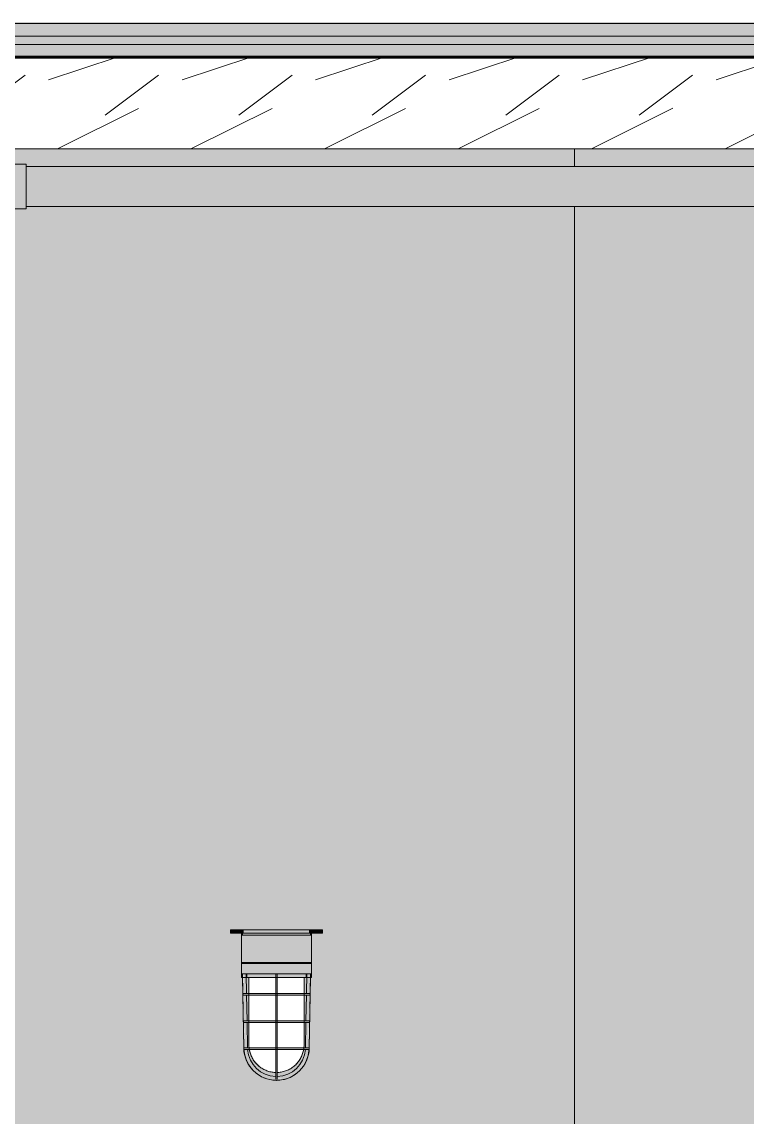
# Model space of a CAD drawing. Header units: inches. Extents: x 2872 to 9394, y -6 to 375.
# Drawn here: x 5246.7 to 5290.2, y 201.6 to 267.1 of the extents above; entities that cross this region are included whole.
import ezdxf

# ---------------------------------------------------------------- set-up
doc = ezdxf.new("R2010")
doc.units = ezdxf.units.IN
doc.header["$MEASUREMENT"] = 0
for name, color, linetype, lineweight in [('0-3', 10, 'Continuous', 9), ('0-4', 90, 'Continuous', 5), ('A-FLOR-1', 8, 'Continuous', 5), ('A-FLOR-2', 7, 'Continuous', 60), ('A-FLOR-MCUT-1', 250, 'Continuous', 18), ('A-FLOR-PATT-2', 253, 'Continuous', 9), ('A-FLOR-PATT-3', 10, 'Continuous', 9), ('E-LITE-EQPM', 33, 'Continuous', 9), ('I-WALL', 2, 'Continuous', 18), ('P-PIPE', 3, 'Continuous', 9), ('P-PIPE-1', 3, 'Continuous', 5), ('S-BEAM-2', 10, 'Continuous', 9)]:
    doc.layers.add(name, color=color, linetype=linetype, lineweight=lineweight)
pattern_1 = [(0, (-2727.378, 0), (0, 2.399), []), (315, (-2727.378, 0), (2.3985062, 0), [3.393, -3.393]), (45, (-2727.378, 0), (2.3985062, 0), [3.393, -3.393])]

# ---------------------------------------------------------------- blocks, each defined once
blk = doc.blocks.new('CTR - 1st Phase - Shell_rvt-5-INTERIOR ELEVATION - CORRIDOR EAST _202_E_ - 2ND FLOOR - EAST WALL')
at = {"layer": 'A-FLOR-1'}
blk.add_hatch(color=256, dxfattribs=at).paths.add_polyline_path([(-2454.539, 265.75), (-2447.196, 265.75), (-2447.196, 266.25), (-3481.174, 266.25), (-3481.174, 266), (-3479.224, 266), (-3479.224, 265.75), (-2462.762, 265.75)], flags=0)
at = {"layer": 'A-FLOR-PATT-2'}
h = blk.add_hatch(dxfattribs=at)
h.set_pattern_fill('FP_30', color=256, style=0, pattern_type=2)
h.set_pattern_definition([(0, (-2727.378, 0), (7.68, 1.92), [0.634, -5.126, 0.634, -5.126, -30.72]), (0, (-2727.378, 0), (7.68, 1.92), [-11.52, 0.634, -10.886, 0.634, -5.126, -13.44]), (0, (-2727.378, 0), (7.68, 1.92), [-28.8, 0.634, -3.206, 0.634, -8.966]), (120, (-2724.498, 0.96), (-5.502769, 5.691075), [0.634, -5.126, 0.634, -5.126, -30.72]), (120, (-2724.498, 0.96), (-5.502769, 5.691075), [-11.52, 0.634, -10.886, 0.634, -5.126, -13.44]), (120, (-2724.498, 0.96), (-5.502769, 5.691075), [-28.8, 0.634, -3.206, 0.634, -8.966]), (240, (-2723.538, 4.8), (-2.177231, -7.611075), [0.634, -5.126, 0.634, -5.126, -30.72]), (240, (-2723.538, 4.8), (-2.177231, -7.611075), [-11.52, 0.634, -10.886, 0.634, -5.126, -13.44]), (240, (-2723.538, 4.8), (-2.177231, -7.611075), [-28.8, 0.634, -3.206, 0.634, -8.966])])
h.paths.add_polyline_path([(-2906.833, 266.25), (-2447.196, 266.25), (-2447.196, 267), (-3481.174, 267), (-3481.174, 266.25), (-2915.057, 266.25)], flags=0)
at = {"layer": 'A-FLOR-PATT-3'}
h = blk.add_hatch(dxfattribs=at)
h.set_pattern_fill('FP_31', color=256, style=0, pattern_type=2)
h.set_pattern_definition(pattern_1)
h.paths.add_polyline_path([(-2454.539, 267), (-2447.196, 267), (-2447.196, 267.102), (-3481.174, 267.102), (-3481.174, 267), (-2462.762, 267)], flags=0)
h = blk.add_hatch(dxfattribs=at)
h.set_pattern_fill('FP_31', color=256, style=0, pattern_type=2)
h.set_pattern_definition(pattern_1)
h.paths.add_polyline_path([(-2906.833, 265), (-2447.196, 265), (-2447.196, 265.75), (-3479.224, 265.75), (-3479.224, 265), (-2915.057, 265)], flags=0)
at = {"layer": 'A-FLOR-2'}
blk.add_line((-3481.174, 265), (-2447.196, 265), dxfattribs=at)
at = {"layer": 'A-FLOR-MCUT-1'}
for p, q in [((-2447.196, 267), (-3481.174, 267)), ((-2447.196, 266.25), (-3481.174, 266.25)), ((-2447.196, 265.75), (-3481.174, 265.75))]:
    blk.add_line(p, q, dxfattribs=at)
blk = doc.blocks.new('LVL-Laminated Veneer Lumber - 4X6 S_ PINE - NO_ 1-2391457-INTERIOR ELEVATION - CORRIDOR EAST _202_E_ - 2ND FLOOR - EAST WALL')
at = {"layer": 'S-BEAM-2'}
h = blk.add_hatch(dxfattribs=at)
h.set_pattern_fill('FP_34', color=256, style=0, pattern_type=2)
h.set_pattern_definition([(216.87, (-2724.18, 7.997), (23.9897714, 15.993643), [3.998, -35.986]), (206.565, (-2719.382, 5.598), (-7.99708, -7.996619), [8.941, -8.941]), (198.435, (-2719.382, 1.599), (-15.9938446, -7.997098), [5.058, -20.23])])
h.paths.add_polyline_path([(-3416.692, 259.5), (-3408.674, 259.5), (-3408.674, 265), (-3479.224, 265), (-3479.224, 259.5), (-3420.407, 259.5)], flags=0)
blk.add_line((-3479.224, 259.5), (-3408.674, 259.5), dxfattribs=at)
blk = doc.blocks.new('CTR - 1st Phase - Structure_rvt-5-INTERIOR ELEVATION - CORRIDOR EAST _202_E_ - 2ND FLOOR - EAST WALL')
at = {"layer": '0-3'}
blk.add_blockref('LVL-Laminated Veneer Lumber - 4X6 S_ PINE - NO_ 1-2391457-INTERIOR ELEVATION - CORRIDOR EAST _202_E_ - 2ND FLOOR - EAST WALL', (0, 0), dxfattribs=at)
blk = doc.blocks.new('Elbow - PVC - Sch 40 - Standard-2079255-INTERIOR ELEVATION - CORRIDOR EAST _202_E_ - 2ND FLOOR - EAST WALL')
at = {"layer": 'P-PIPE'}
h = blk.add_hatch(color=256, dxfattribs=at)
h.paths.add_polyline_path([(-3464, 255.906), (-3463.652, 255.952), (-3463.306, 256.103), (-3463.05, 256.3), (-3462.825, 256.604), (-3462.702, 256.902), (-3462.656, 257.25), (-3462.702, 257.598), (-3462.853, 257.944), (-3463.05, 258.2), (-3463.406, 258.446), (-3463.693, 258.554), (-3464.02, 258.591), (-3464.348, 258.548), (-3464.694, 258.397), (-3464.95, 258.2), (-3465.188, 257.865), (-3465.298, 257.598), (-3465.344, 257.25), (-3465.298, 256.902), (-3465.147, 256.556), (-3464.95, 256.3), (-3464.594, 256.054), (-3464.307, 255.946)], flags=0)
h.paths.add_polyline_path([(-3464, 256.063), (-3464.307, 256.103), (-3464.643, 256.259), (-3464.84, 256.41), (-3465.028, 256.656), (-3465.147, 256.943), (-3465.188, 257.25), (-3465.147, 257.557), (-3465.002, 257.879), (-3464.785, 258.132), (-3464.594, 258.278), (-3464.307, 258.397), (-3463.977, 258.435), (-3463.693, 258.397), (-3463.406, 258.278), (-3463.16, 258.09), (-3462.949, 257.79), (-3462.845, 257.496), (-3462.813, 257.25), (-3462.853, 256.943), (-3462.972, 256.656), (-3463.16, 256.41), (-3463.447, 256.205), (-3463.693, 256.103), (-3463.977, 256.065)], flags=0)
for points in [[(-3462.625, 257.25), (-3462.625, 258.594), (-3463.92, 258.583), (-3463.652, 258.548), (-3463.312, 258.402), (-3463.004, 258.141), (-3462.817, 257.875), (-3462.702, 257.598), (-3462.647, 257.25)], [(-3461.469, 257.25), (-3461.469, 258.594), (-3462.625, 258.594), (-3462.625, 257.25), (-3461.921, 257.25)], [(-3462.625, 255.906), (-3462.625, 257.25), (-3462.656, 257.25), (-3462.72, 256.858), (-3462.853, 256.556), (-3463.05, 256.3), (-3463.328, 256.086), (-3463.693, 255.941), (-3463.92, 255.906), (-3462.836, 255.906), (-3462.702, 255.906)], [(-3461.921, 255.906), (-3461.469, 255.906), (-3461.469, 257.25), (-3462.625, 257.25), (-3462.625, 255.906)]]:
    blk.add_hatch(color=256, dxfattribs=at).paths.add_polyline_path(points, flags=0)
for p, q in [((-3461.469, 258.594), (-3462.625, 258.594)), ((-3461.469, 258.594), (-3461.469, 257.25)), ((-3461.469, 257.25), (-3461.469, 255.906)), ((-3462.625, 255.906), (-3461.469, 255.906))]:
    blk.add_line(p, q, dxfattribs=at)
at = {"layer": 'P-PIPE', "flags": 128}
for points in [[(-3465.344, 257.25), (-3465.343, 257.304), (-3465.34, 257.357), (-3465.334, 257.411), (-3465.327, 257.464), (-3465.317, 257.517), (-3465.305, 257.569), (-3465.292, 257.621), (-3465.276, 257.673), (-3465.258, 257.723), (-3465.238, 257.773), (-3465.216, 257.822), (-3465.192, 257.871), (-3465.166, 257.918), (-3465.139, 257.964), (-3465.109, 258.009), (-3465.078, 258.053), (-3465.045, 258.095), (-3465.01, 258.136), (-3464.974, 258.176), (-3464.936, 258.214), (-3464.897, 258.251), (-3464.856, 258.286), (-3464.814, 258.319), (-3464.771, 258.351), (-3464.726, 258.381), (-3464.68, 258.409), (-3464.633, 258.435), (-3464.586, 258.46), (-3464.537, 258.482), (-3464.487, 258.503), (-3464.437, 258.521), (-3464.385, 258.538), (-3464.334, 258.552), (-3464.281, 258.564), (-3464.228, 258.574), (-3464.175, 258.583), (-3464.122, 258.588), (-3464.068, 258.592), (-3464.015, 258.594), (-3464, 258.594)], [(-3464, 258.594), (-3463.999, 258.594), (-3463.996, 258.594), (-3463.99, 258.594), (-3463.982, 258.594), (-3463.973, 258.594), (-3463.961, 258.594), (-3463.946, 258.594), (-3463.93, 258.594), (-3463.912, 258.594), (-3463.891, 258.594), (-3463.869, 258.594), (-3463.845, 258.594), (-3463.818, 258.594), (-3463.79, 258.594), (-3463.76, 258.594), (-3463.728, 258.594), (-3463.694, 258.594), (-3463.659, 258.594), (-3463.622, 258.594), (-3463.583, 258.594), (-3463.543, 258.594), (-3463.501, 258.594), (-3463.458, 258.594), (-3463.413, 258.594), (-3463.368, 258.594), (-3463.321, 258.594), (-3463.273, 258.594), (-3463.224, 258.594), (-3463.174, 258.594), (-3463.123, 258.594), (-3463.071, 258.594), (-3463.019, 258.594), (-3462.966, 258.594), (-3462.913, 258.594), (-3462.858, 258.594), (-3462.804, 258.594), (-3462.749, 258.594), (-3462.695, 258.594), (-3462.64, 258.594), (-3462.625, 258.594)], [(-3464, 255.906), (-3464.054, 255.907), (-3464.107, 255.91), (-3464.161, 255.916), (-3464.214, 255.923), (-3464.267, 255.933), (-3464.319, 255.945), (-3464.371, 255.958), (-3464.423, 255.974), (-3464.473, 255.992), (-3464.523, 256.012), (-3464.572, 256.034), (-3464.621, 256.058), (-3464.668, 256.084), (-3464.714, 256.111), (-3464.759, 256.141), (-3464.803, 256.172), (-3464.845, 256.205), (-3464.886, 256.24), (-3464.926, 256.276), (-3464.964, 256.314), (-3465.001, 256.353), (-3465.036, 256.394), (-3465.069, 256.436), (-3465.101, 256.479), (-3465.131, 256.524), (-3465.159, 256.57), (-3465.185, 256.617), (-3465.21, 256.664), (-3465.232, 256.713), (-3465.253, 256.763), (-3465.271, 256.813), (-3465.288, 256.865), (-3465.302, 256.916), (-3465.314, 256.969), (-3465.324, 257.022), (-3465.333, 257.075), (-3465.338, 257.128), (-3465.342, 257.182), (-3465.344, 257.235), (-3465.344, 257.25)], [(-3462.625, 255.906), (-3462.68, 255.906), (-3462.735, 255.906), (-3462.789, 255.906), (-3462.844, 255.906), (-3462.898, 255.906), (-3462.952, 255.906), (-3463.005, 255.906), (-3463.057, 255.906), (-3463.109, 255.906), (-3463.16, 255.906), (-3463.211, 255.906), (-3463.26, 255.906), (-3463.308, 255.906), (-3463.355, 255.906), (-3463.401, 255.906), (-3463.446, 255.906), (-3463.489, 255.906), (-3463.532, 255.906), (-3463.572, 255.906), (-3463.611, 255.906), (-3463.649, 255.906), (-3463.685, 255.906), (-3463.719, 255.906), (-3463.751, 255.906), (-3463.782, 255.906), (-3463.811, 255.906), (-3463.838, 255.906), (-3463.863, 255.906), (-3463.886, 255.906), (-3463.907, 255.906), (-3463.925, 255.906), (-3463.942, 255.906), (-3463.957, 255.906), (-3463.97, 255.906), (-3463.98, 255.906), (-3463.988, 255.906), (-3463.994, 255.906), (-3463.998, 255.906), (-3464, 255.906), (-3464, 255.906)]]:
    blk.add_lwpolyline(points, dxfattribs=at)
at = {"layer": 'P-PIPE'}
for start, end in [(0, 180), (180, 0)]:
    blk.add_arc((-3464, 257.25), 1.344, start, end, dxfattribs=at)
blk = doc.blocks.new('Lighting-Flood-Cooper-All-Pro-VT1730-LED - sconce-2283050-INTERIOR ELEVATION - CORRIDOR EAST _202_E_ - 2ND FLOOR - EAST WALL')
at = {"layer": 'E-LITE-EQPM'}
for points in [[(-3440.803, 212.562), (-3440.803, 212.75), (-3440.995, 212.75), (-3440.98, 212.562), (-3440.86, 212.562)], [(-3440.697, 212.562), (-3440.595, 212.562), (-3440.595, 212.75), (-3440.803, 212.75), (-3440.803, 212.562)], [(-3440.232, 212.562), (-3440.246, 212.75), (-3440.595, 212.75), (-3440.595, 212.562), (-3440.242, 212.562)], [(-3437.504, 210.812), (-3436.146, 210.812), (-3436.146, 212.437), (-3440.346, 212.437), (-3440.335, 210.812), (-3437.779, 210.812)], [(-3436.209, 212.437), (-3436.223, 212.562), (-3440.284, 212.562), (-3440.284, 212.437), (-3436.223, 212.437)], [(-3440.221, 212.562), (-3436.261, 212.562), (-3436.271, 212.75), (-3440.232, 212.75), (-3440.232, 212.562)], [(-3436.043, 212.562), (-3435.898, 212.562), (-3435.898, 212.75), (-3436.261, 212.75), (-3436.25, 212.562), (-3436.146, 212.562)], [(-3435.796, 212.562), (-3435.689, 212.562), (-3435.689, 212.75), (-3435.898, 212.75), (-3435.898, 212.562)], [(-3435.498, 212.562), (-3435.513, 212.75), (-3435.689, 212.75), (-3435.689, 212.562), (-3435.513, 212.562)], [(-3436.223, 210.125), (-3436.146, 210.125), (-3436.146, 210.75), (-3440.346, 210.75), (-3440.335, 210.125), (-3436.25, 210.125)], [(-3436.178, 210.75), (-3436.178, 210.812), (-3440.315, 210.812), (-3440.315, 210.75), (-3436.223, 210.75)], [(-3440.205, 205.678), (-3440.162, 205.69), (-3440.261, 210.125), (-3440.283, 210.125), (-3440.217, 206.202), (-3440.205, 205.679)], [(-3436.287, 205.678), (-3436.214, 209.737), (-3436.223, 210.125), (-3436.254, 210.125), (-3436.32, 205.679), (-3436.293, 205.679)], [(-3438.19, 203.752), (-3437.825, 203.805), (-3437.423, 203.932), (-3437.063, 204.158), (-3436.898, 204.289), (-3436.589, 204.662), (-3436.419, 205.011), (-3436.364, 205.157), (-3436.309, 205.449), (-3436.309, 205.679), (-3436.32, 205.664), (-3436.339, 205.611), (-3436.352, 205.596), (-3436.557, 204.828), (-3437.064, 204.206), (-3437.825, 203.844), (-3438.215, 203.834), (-3438.217, 203.797), (-3438.279, 203.779), (-3438.283, 203.779), (-3438.293, 203.844), (-3438.668, 203.844), (-3439.429, 204.206), (-3439.972, 204.903), (-3440.161, 205.614), (-3440.176, 205.615), (-3440.193, 205.679), (-3440.2, 205.678), (-3440.161, 205.314), (-3440.128, 205.157), (-3439.962, 204.77), (-3439.904, 204.662), (-3439.695, 204.4), (-3439.429, 204.157), (-3439.07, 203.932), (-3438.668, 203.805), (-3438.458, 203.762), (-3438.246, 203.754)], [(-3438.786, 205.596), (-3438.289, 205.599), (-3438.27, 205.637), (-3438.214, 205.631), (-3438.2, 205.596), (-3436.317, 205.615), (-3436.344, 205.69), (-3438.212, 205.672), (-3438.23, 205.647), (-3438.273, 205.655), (-3438.282, 205.687), (-3438.293, 205.69), (-3440.17, 205.669), (-3440.174, 205.615), (-3439.705, 205.596), (-3438.79, 205.596)]]:
    blk.add_hatch(color=256, dxfattribs=at).paths.add_polyline_path(points, flags=0)
h = blk.add_hatch(color=256, dxfattribs=at)
h.paths.add_polyline_path([(-3438.668, 203.844), (-3438.293, 203.844), (-3438.306, 203.995), (-3439.116, 204.217), (-3439.749, 204.866), (-3439.978, 205.597), (-3440.144, 205.606), (-3439.962, 204.86), (-3439.429, 204.206), (-3439.105, 204.052)], flags=0)
h.paths.add_polyline_path([(-3438.2, 203.844), (-3437.825, 203.844), (-3437.063, 204.206), (-3436.522, 204.896), (-3436.348, 205.61), (-3436.537, 205.596), (-3436.755, 204.828), (-3437.388, 204.206), (-3438.2, 203.991), (-3438.2, 203.865)], flags=0)
h.paths.add_polyline_path([(-3440.162, 205.686), (-3440.077, 205.69), (-3439.98, 205.69), (-3440.007, 207.23), (-3440.124, 207.226), (-3440.188, 207.221), (-3440.162, 205.69)], flags=0)
h.paths.add_polyline_path([(-3436.331, 205.686), (-3436.304, 207.237), (-3436.486, 207.221), (-3436.513, 205.69), (-3436.331, 205.686)], flags=0)
h.paths.add_polyline_path([(-3440.19, 207.312), (-3440.108, 207.315), (-3440.009, 207.315), (-3440.035, 208.855), (-3440.144, 208.85), (-3440.217, 208.846), (-3440.19, 207.315)], flags=0)
h.paths.add_polyline_path([(-3436.303, 207.312), (-3436.276, 208.861), (-3436.457, 208.846), (-3436.484, 207.315), (-3436.313, 207.315)], flags=0)
h.paths.add_polyline_path([(-3440.218, 208.937), (-3440.136, 208.94), (-3440.037, 208.94), (-3440.058, 210.125), (-3440.239, 210.125), (-3440.218, 208.94)], flags=0)
h.paths.add_polyline_path([(-3436.274, 208.937), (-3436.254, 210.125), (-3436.435, 210.125), (-3436.435, 208.94), (-3436.285, 208.94)], flags=0)
h = blk.add_hatch(color=256, dxfattribs=at)
h.paths.add_polyline_path([(-3438.659, 209.899), (-3438.291, 209.899), (-3438.293, 210.125), (-3440.014, 210.125), (-3440.014, 209.899), (-3438.688, 209.899)], flags=0)
h.paths.add_polyline_path([(-3437.119, 209.899), (-3436.478, 209.899), (-3436.478, 210.125), (-3438.211, 210.125), (-3438.19, 209.899), (-3437.141, 209.899)], flags=0)
h = blk.add_hatch(color=256, dxfattribs=at)
h.paths.add_polyline_path([(-3438.246, 205.678), (-3438.211, 205.69), (-3438.2, 206.446), (-3438.213, 207.262), (-3438.213, 207.276), (-3438.235, 208.89), (-3438.293, 208.871), (-3438.278, 207.28), (-3438.279, 207.257), (-3438.293, 207.225), (-3438.273, 205.679), (-3438.252, 205.678)], flags=0)
h.paths.add_polyline_path([(-3438.262, 208.893), (-3438.211, 208.908), (-3438.2, 208.94), (-3438.22, 210.125), (-3438.282, 210.107), (-3438.293, 209.441), (-3438.279, 208.908), (-3438.262, 208.895)], flags=0)
h = blk.add_hatch(color=256, dxfattribs=at)
h.paths.add_polyline_path([(-3437.251, 208.846), (-3436.258, 208.864), (-3436.285, 208.94), (-3438.2, 208.918), (-3438.246, 208.895), (-3438.21, 208.879), (-3438.183, 208.846), (-3437.389, 208.846)], flags=0)
h.paths.add_polyline_path([(-3438.354, 208.846), (-3438.293, 208.85), (-3438.276, 208.882), (-3438.262, 208.896), (-3438.345, 208.94), (-3440.22, 208.936), (-3440.234, 208.864), (-3440.072, 208.846), (-3439.984, 208.846), (-3438.659, 208.846)], flags=0)
h = blk.add_hatch(color=256, dxfattribs=at)
h.paths.add_polyline_path([(-3437.119, 207.221), (-3436.286, 207.24), (-3436.313, 207.315), (-3438.2, 207.294), (-3438.209, 207.257), (-3438.187, 207.221), (-3437.251, 207.221)], flags=0)
h.paths.add_polyline_path([(-3438.659, 207.221), (-3438.293, 207.225), (-3438.278, 207.258), (-3438.279, 207.281), (-3438.314, 207.315), (-3440.197, 207.301), (-3440.206, 207.24), (-3440.046, 207.221), (-3439.947, 207.221), (-3438.668, 207.221)], flags=0)
h = blk.add_hatch(color=256, dxfattribs=at)
h.paths.add_polyline_path([(-3438.246, 203.776), (-3438.214, 203.799), (-3438.2, 204.025), (-3438.209, 205.596), (-3438.223, 205.639), (-3438.281, 205.631), (-3438.289, 205.596), (-3438.293, 203.844), (-3438.276, 203.833), (-3438.275, 203.778)], flags=0)
h.paths.add_polyline_path([(-3438.246, 205.644), (-3438.224, 205.649), (-3438.22, 205.679), (-3438.279, 205.659), (-3438.249, 205.645)], flags=0)
for p, q in [((-3440.996, 212.75), (-3440.996, 212.562)), ((-3440.995, 212.75), (-3440.803, 212.75)), ((-3440.803, 212.562), (-3440.995, 212.562)), ((-3440.803, 212.75), (-3440.595, 212.75)), ((-3440.803, 212.75), (-3440.803, 212.562)), ((-3440.595, 212.562), (-3440.803, 212.562)), ((-3440.595, 212.75), (-3440.232, 212.75)), ((-3440.232, 212.562), (-3440.595, 212.562)), ((-3436.146, 212.75), (-3440.346, 212.75)), ((-3440.346, 212.75), (-3440.346, 209.899)), ((-3440.346, 212.437), (-3440.346, 210.812)), ((-3440.346, 212.437), (-3436.146, 212.437)), ((-3440.284, 212.562), (-3440.284, 212.437)), ((-3440.232, 212.75), (-3436.261, 212.75)), ((-3440.232, 212.75), (-3440.232, 212.562)), ((-3436.261, 212.562), (-3440.232, 212.562)), ((-3436.261, 212.75), (-3435.898, 212.75)), ((-3436.261, 212.75), (-3436.261, 212.562)), ((-3435.898, 212.562), (-3436.261, 212.562)), ((-3436.209, 212.437), (-3436.209, 212.562)), ((-3436.146, 209.899), (-3436.146, 212.75)), ((-3436.146, 210.812), (-3436.146, 212.437)), ((-3435.898, 212.75), (-3435.689, 212.75)), ((-3435.689, 212.562), (-3435.898, 212.562)), ((-3435.689, 212.75), (-3435.498, 212.75)), ((-3435.689, 212.75), (-3435.689, 212.562)), ((-3435.498, 212.562), (-3435.689, 212.562)), ((-3435.496, 212.562), (-3435.496, 212.75)), ((-3440.346, 210.812), (-3436.146, 210.812)), ((-3440.346, 210.75), (-3440.346, 210.125)), ((-3440.346, 210.75), (-3436.146, 210.75)), ((-3440.315, 210.812), (-3440.315, 210.75)), ((-3436.178, 210.75), (-3436.178, 210.812)), ((-3436.146, 210.125), (-3436.146, 210.75)), ((-3440.346, 210.125), (-3436.146, 210.125)), ((-3440.346, 209.899), (-3436.146, 209.899)), ((-3440.286, 210.125), (-3440.208, 205.678)), ((-3440.282, 209.899), (-3440.208, 205.681)), ((-3440.037, 208.94), (-3440.058, 210.125)), ((-3440.014, 210.125), (-3440.014, 209.899)), ((-3440.014, 209.899), (-3438.292, 209.899)), ((-3439.896, 209.899), (-3439.896, 205.871)), ((-3438.293, 210.126), (-3438.293, 205.679)), ((-3438.201, 209.899), (-3436.478, 209.899)), ((-3438.2, 205.679), (-3438.2, 210.126)), ((-3436.596, 205.871), (-3436.596, 209.899)), ((-3436.478, 209.899), (-3436.478, 210.125)), ((-3436.456, 208.94), (-3436.435, 210.125)), ((-3436.284, 205.678), (-3436.207, 210.125)), ((-3436.211, 209.899), (-3436.284, 205.681)), ((-3440.094, 208.846), (-3440.067, 208.846)), ((-3440.008, 207.31), (-3440.035, 208.855)), ((-3436.484, 207.31), (-3436.457, 208.846)), ((-3440.067, 207.221), (-3440.048, 207.221)), ((-3439.98, 205.686), (-3440.007, 207.23)), ((-3436.513, 205.686), (-3436.486, 207.224)), ((-3440.039, 205.596), (-3440.019, 205.596)), ((-3438.293, 205.596), (-3438.293, 205.303)), ((-3438.293, 203.991), (-3438.293, 204.206)), ((-3438.293, 203.844), (-3438.293, 203.978)), ((-3438.2, 204.206), (-3438.2, 203.991)), ((-3438.2, 203.978), (-3438.2, 203.844))]:
    blk.add_line(p, q, dxfattribs=at)
at = {"layer": 'E-LITE-EQPM', "flags": 128}
for points in [[(-3440.218, 208.846), (-3440.22, 208.846), (-3440.222, 208.846), (-3440.224, 208.846), (-3440.226, 208.846), (-3440.228, 208.847), (-3440.229, 208.847), (-3440.231, 208.848), (-3440.233, 208.848), (-3440.235, 208.849), (-3440.237, 208.85), (-3440.238, 208.85), (-3440.24, 208.851), (-3440.242, 208.852), (-3440.243, 208.853), (-3440.245, 208.854), (-3440.246, 208.855), (-3440.248, 208.856), (-3440.249, 208.858), (-3440.251, 208.859), (-3440.252, 208.86), (-3440.253, 208.861), (-3440.254, 208.863), (-3440.256, 208.864), (-3440.257, 208.866), (-3440.258, 208.867), (-3440.259, 208.869), (-3440.26, 208.871), (-3440.261, 208.872), (-3440.261, 208.874), (-3440.262, 208.876), (-3440.263, 208.878), (-3440.263, 208.879), (-3440.264, 208.881), (-3440.264, 208.883), (-3440.265, 208.885), (-3440.265, 208.887), (-3440.265, 208.889), (-3440.265, 208.89), (-3440.265, 208.892), (-3440.265, 208.894), (-3440.265, 208.896), (-3440.265, 208.898), (-3440.265, 208.9), (-3440.264, 208.902), (-3440.264, 208.903), (-3440.264, 208.905), (-3440.263, 208.907), (-3440.262, 208.909), (-3440.262, 208.911), (-3440.261, 208.912), (-3440.26, 208.914), (-3440.259, 208.916), (-3440.258, 208.917), (-3440.257, 208.919), (-3440.256, 208.92), (-3440.255, 208.922), (-3440.254, 208.923), (-3440.253, 208.925), (-3440.251, 208.926), (-3440.25, 208.927), (-3440.249, 208.929), (-3440.247, 208.93), (-3440.246, 208.931), (-3440.244, 208.932), (-3440.242, 208.933), (-3440.241, 208.934), (-3440.239, 208.935), (-3440.238, 208.936), (-3440.236, 208.936), (-3440.234, 208.937), (-3440.232, 208.938), (-3440.23, 208.938), (-3440.229, 208.938), (-3440.227, 208.939), (-3440.225, 208.939), (-3440.223, 208.939), (-3440.221, 208.94), (-3440.219, 208.94), (-3440.218, 208.94)], [(-3436.274, 208.94), (-3436.276, 208.94), (-3436.281, 208.94), (-3436.289, 208.94), (-3436.3, 208.94), (-3436.314, 208.94), (-3436.331, 208.94), (-3436.351, 208.94), (-3436.375, 208.94), (-3436.401, 208.94), (-3436.43, 208.94), (-3436.462, 208.94), (-3436.497, 208.94), (-3436.535, 208.94), (-3436.576, 208.94), (-3436.619, 208.94), (-3436.665, 208.94), (-3436.713, 208.94), (-3436.764, 208.94), (-3436.817, 208.94), (-3436.872, 208.94), (-3436.93, 208.94), (-3436.99, 208.94), (-3437.052, 208.94), (-3437.115, 208.94), (-3437.181, 208.94), (-3437.248, 208.94), (-3437.317, 208.94), (-3437.387, 208.94), (-3437.459, 208.94), (-3437.532, 208.94), (-3437.606, 208.94), (-3437.681, 208.94), (-3437.757, 208.94), (-3437.834, 208.94), (-3437.911, 208.94), (-3437.989, 208.94), (-3438.068, 208.94), (-3438.146, 208.94), (-3438.225, 208.94), (-3438.304, 208.94), (-3438.383, 208.94), (-3438.461, 208.94), (-3438.54, 208.94), (-3438.617, 208.94), (-3438.694, 208.94), (-3438.771, 208.94), (-3438.846, 208.94), (-3438.921, 208.94), (-3438.995, 208.94), (-3439.067, 208.94), (-3439.138, 208.94), (-3439.208, 208.94), (-3439.276, 208.94), (-3439.342, 208.94), (-3439.407, 208.94), (-3439.47, 208.94), (-3439.531, 208.94), (-3439.589, 208.94), (-3439.646, 208.94), (-3439.7, 208.94), (-3439.753, 208.94), (-3439.802, 208.94), (-3439.849, 208.94), (-3439.894, 208.94), (-3439.936, 208.94), (-3439.975, 208.94), (-3440.012, 208.94), (-3440.046, 208.94), (-3440.076, 208.94), (-3440.104, 208.94), (-3440.129, 208.94), (-3440.151, 208.94), (-3440.17, 208.94), (-3440.186, 208.94), (-3440.199, 208.94), (-3440.208, 208.94), (-3440.215, 208.94), (-3440.218, 208.94), (-3440.218, 208.94)], [(-3440.218, 208.94), (-3440.217, 208.94), (-3440.212, 208.94), (-3440.204, 208.94), (-3440.193, 208.94), (-3440.179, 208.94), (-3440.162, 208.94)], [(-3440.218, 208.846), (-3440.217, 208.846), (-3440.212, 208.846), (-3440.204, 208.846), (-3440.193, 208.846), (-3440.179, 208.846), (-3440.162, 208.846), (-3440.142, 208.846), (-3440.118, 208.846), (-3440.092, 208.846), (-3440.063, 208.846), (-3440.031, 208.846), (-3439.995, 208.846), (-3439.958, 208.846), (-3439.917, 208.846), (-3439.874, 208.846), (-3439.828, 208.846), (-3439.78, 208.846), (-3439.729, 208.846), (-3439.676, 208.846), (-3439.62, 208.846), (-3439.563, 208.846), (-3439.503, 208.846), (-3439.441, 208.846), (-3439.377, 208.846), (-3439.312, 208.846), (-3439.245, 208.846), (-3439.176, 208.846), (-3439.106, 208.846), (-3439.034, 208.846), (-3438.961, 208.846), (-3438.887, 208.846), (-3438.812, 208.846), (-3438.736, 208.846), (-3438.659, 208.846), (-3438.582, 208.846), (-3438.504, 208.846), (-3438.425, 208.846), (-3438.346, 208.846), (-3438.268, 208.846), (-3438.189, 208.846), (-3438.11, 208.846), (-3438.031, 208.846), (-3437.953, 208.846), (-3437.875, 208.846), (-3437.798, 208.846), (-3437.722, 208.846), (-3437.646, 208.846), (-3437.572, 208.846), (-3437.498, 208.846), (-3437.426, 208.846), (-3437.355, 208.846), (-3437.285, 208.846), (-3437.217, 208.846), (-3437.151, 208.846), (-3437.086, 208.846), (-3437.023, 208.846), (-3436.962, 208.846), (-3436.903, 208.846), (-3436.847, 208.846), (-3436.792, 208.846), (-3436.74, 208.846), (-3436.69, 208.846), (-3436.643, 208.846), (-3436.599, 208.846), (-3436.557, 208.846), (-3436.517, 208.846), (-3436.481, 208.846), (-3436.447, 208.846), (-3436.416, 208.846), (-3436.388, 208.846), (-3436.363, 208.846), (-3436.341, 208.846), (-3436.323, 208.846), (-3436.307, 208.846), (-3436.294, 208.846), (-3436.285, 208.846), (-3436.278, 208.846), (-3436.275, 208.846), (-3436.274, 208.846)], [(-3440.151, 208.846), (-3440.17, 208.846), (-3440.186, 208.846), (-3440.199, 208.846), (-3440.208, 208.846), (-3440.215, 208.846), (-3440.218, 208.846), (-3440.218, 208.846)], [(-3436.274, 208.846), (-3436.276, 208.846), (-3436.281, 208.846), (-3436.289, 208.846), (-3436.3, 208.846), (-3436.314, 208.846), (-3436.331, 208.846), (-3436.351, 208.846)], [(-3436.341, 208.94), (-3436.323, 208.94), (-3436.307, 208.94), (-3436.294, 208.94), (-3436.285, 208.94), (-3436.278, 208.94), (-3436.275, 208.94), (-3436.274, 208.94)], [(-3436.274, 208.94), (-3436.273, 208.94), (-3436.271, 208.939), (-3436.269, 208.939), (-3436.267, 208.939), (-3436.265, 208.939), (-3436.263, 208.938), (-3436.261, 208.938), (-3436.26, 208.937), (-3436.258, 208.937), (-3436.256, 208.936), (-3436.254, 208.935), (-3436.253, 208.934), (-3436.251, 208.933), (-3436.25, 208.932), (-3436.248, 208.931), (-3436.246, 208.93), (-3436.245, 208.929), (-3436.244, 208.928), (-3436.242, 208.927), (-3436.241, 208.925), (-3436.24, 208.924), (-3436.238, 208.923), (-3436.237, 208.921), (-3436.236, 208.92), (-3436.235, 208.918), (-3436.234, 208.916), (-3436.233, 208.915), (-3436.232, 208.913), (-3436.231, 208.911), (-3436.231, 208.91), (-3436.23, 208.908), (-3436.23, 208.906), (-3436.229, 208.904), (-3436.229, 208.903), (-3436.228, 208.901), (-3436.228, 208.899), (-3436.228, 208.897), (-3436.228, 208.895), (-3436.228, 208.893), (-3436.228, 208.891), (-3436.228, 208.89), (-3436.228, 208.888), (-3436.228, 208.886), (-3436.228, 208.884), (-3436.229, 208.882), (-3436.229, 208.88), (-3436.23, 208.878), (-3436.23, 208.877), (-3436.231, 208.875), (-3436.232, 208.873), (-3436.233, 208.872), (-3436.233, 208.87), (-3436.234, 208.868), (-3436.235, 208.867), (-3436.237, 208.865), (-3436.238, 208.864), (-3436.239, 208.862), (-3436.24, 208.861), (-3436.241, 208.859), (-3436.243, 208.858), (-3436.244, 208.857), (-3436.246, 208.856), (-3436.247, 208.855), (-3436.249, 208.854), (-3436.25, 208.853), (-3436.252, 208.852), (-3436.254, 208.851), (-3436.255, 208.85), (-3436.257, 208.849), (-3436.259, 208.849), (-3436.26, 208.848), (-3436.262, 208.847), (-3436.264, 208.847), (-3436.266, 208.847), (-3436.268, 208.846), (-3436.27, 208.846), (-3436.272, 208.846), (-3436.273, 208.846), (-3436.274, 208.846)], [(-3440.191, 207.221), (-3440.192, 207.221), (-3440.194, 207.221), (-3440.196, 207.221), (-3440.198, 207.221), (-3440.2, 207.222), (-3440.202, 207.222), (-3440.203, 207.223), (-3440.205, 207.223), (-3440.207, 207.224), (-3440.209, 207.225), (-3440.21, 207.225), (-3440.212, 207.226), (-3440.214, 207.227), (-3440.215, 207.228), (-3440.217, 207.229), (-3440.219, 207.23), (-3440.22, 207.231), (-3440.221, 207.233), (-3440.223, 207.234), (-3440.224, 207.235), (-3440.225, 207.236), (-3440.227, 207.238), (-3440.228, 207.239), (-3440.229, 207.241), (-3440.23, 207.242), (-3440.231, 207.244), (-3440.232, 207.246), (-3440.233, 207.247), (-3440.233, 207.249), (-3440.234, 207.251), (-3440.235, 207.253), (-3440.235, 207.254), (-3440.236, 207.256), (-3440.236, 207.258), (-3440.237, 207.26), (-3440.237, 207.262), (-3440.237, 207.264), (-3440.237, 207.265), (-3440.237, 207.267), (-3440.237, 207.269), (-3440.237, 207.271), (-3440.237, 207.273), (-3440.237, 207.275), (-3440.237, 207.277), (-3440.236, 207.278), (-3440.236, 207.28), (-3440.235, 207.282), (-3440.235, 207.284), (-3440.234, 207.286), (-3440.233, 207.287), (-3440.232, 207.289), (-3440.231, 207.291), (-3440.231, 207.292), (-3440.229, 207.294), (-3440.228, 207.295), (-3440.227, 207.297), (-3440.226, 207.298), (-3440.225, 207.3), (-3440.224, 207.301), (-3440.222, 207.302), (-3440.221, 207.304), (-3440.219, 207.305), (-3440.218, 207.306), (-3440.216, 207.307), (-3440.215, 207.308), (-3440.213, 207.309), (-3440.211, 207.31), (-3440.21, 207.311), (-3440.208, 207.311), (-3440.206, 207.312), (-3440.204, 207.313), (-3440.203, 207.313), (-3440.201, 207.313), (-3440.199, 207.314), (-3440.197, 207.314), (-3440.195, 207.314), (-3440.193, 207.315), (-3440.192, 207.315), (-3440.191, 207.315)], [(-3436.302, 207.315), (-3436.304, 207.315), (-3436.308, 207.315), (-3436.316, 207.315), (-3436.327, 207.315), (-3436.341, 207.315), (-3436.358, 207.315), (-3436.378, 207.315), (-3436.401, 207.315), (-3436.427, 207.315), (-3436.456, 207.315), (-3436.487, 207.315), (-3436.522, 207.315), (-3436.559, 207.315), (-3436.599, 207.315), (-3436.642, 207.315), (-3436.687, 207.315), (-3436.735, 207.315), (-3436.785, 207.315), (-3436.837, 207.315), (-3436.892, 207.315), (-3436.949, 207.315), (-3437.008, 207.315), (-3437.069, 207.315), (-3437.131, 207.315), (-3437.196, 207.315), (-3437.262, 207.315), (-3437.33, 207.315), (-3437.399, 207.315), (-3437.47, 207.315), (-3437.542, 207.315), (-3437.615, 207.315), (-3437.689, 207.315), (-3437.764, 207.315), (-3437.84, 207.315), (-3437.916, 207.315), (-3437.993, 207.315), (-3438.07, 207.315), (-3438.148, 207.315), (-3438.225, 207.315), (-3438.303, 207.315), (-3438.381, 207.315), (-3438.458, 207.315), (-3438.535, 207.315), (-3438.612, 207.315), (-3438.688, 207.315), (-3438.763, 207.315), (-3438.838, 207.315), (-3438.912, 207.315), (-3438.984, 207.315), (-3439.055, 207.315), (-3439.125, 207.315), (-3439.194, 207.315), (-3439.261, 207.315), (-3439.327, 207.315), (-3439.391, 207.315), (-3439.452, 207.315), (-3439.512, 207.315), (-3439.57, 207.315), (-3439.626, 207.315), (-3439.68, 207.315), (-3439.731, 207.315), (-3439.78, 207.315), (-3439.827, 207.315), (-3439.871, 207.315), (-3439.912, 207.315), (-3439.951, 207.315), (-3439.987, 207.315), (-3440.02, 207.315), (-3440.051, 207.315), (-3440.078, 207.315), (-3440.103, 207.315), (-3440.124, 207.315), (-3440.143, 207.315), (-3440.159, 207.315), (-3440.171, 207.315), (-3440.18, 207.315), (-3440.187, 207.315), (-3440.19, 207.315), (-3440.191, 207.315)], [(-3440.191, 207.315), (-3440.189, 207.315), (-3440.184, 207.315), (-3440.177, 207.315), (-3440.166, 207.315), (-3440.152, 207.315), (-3440.135, 207.315), (-3440.115, 207.315)], [(-3440.191, 207.221), (-3440.189, 207.221), (-3440.184, 207.221), (-3440.177, 207.221), (-3440.166, 207.221), (-3440.152, 207.221), (-3440.135, 207.221), (-3440.115, 207.221), (-3440.092, 207.221), (-3440.066, 207.221), (-3440.037, 207.221), (-3440.005, 207.221), (-3439.971, 207.221), (-3439.934, 207.221), (-3439.894, 207.221), (-3439.851, 207.221), (-3439.806, 207.221), (-3439.758, 207.221), (-3439.708, 207.221), (-3439.656, 207.221), (-3439.601, 207.221), (-3439.544, 207.221), (-3439.485, 207.221), (-3439.424, 207.221), (-3439.361, 207.221), (-3439.297, 207.221), (-3439.231, 207.221), (-3439.163, 207.221), (-3439.093, 207.221), (-3439.023, 207.221), (-3438.951, 207.221), (-3438.878, 207.221), (-3438.804, 207.221), (-3438.729, 207.221), (-3438.653, 207.221), (-3438.577, 207.221), (-3438.5, 207.221), (-3438.423, 207.221), (-3438.345, 207.221), (-3438.267, 207.221), (-3438.19, 207.221), (-3438.112, 207.221), (-3438.034, 207.221), (-3437.957, 207.221), (-3437.881, 207.221), (-3437.805, 207.221), (-3437.729, 207.221), (-3437.655, 207.221), (-3437.581, 207.221), (-3437.509, 207.221), (-3437.437, 207.221), (-3437.367, 207.221), (-3437.299, 207.221), (-3437.232, 207.221), (-3437.166, 207.221), (-3437.102, 207.221), (-3437.04, 207.221), (-3436.98, 207.221), (-3436.922, 207.221), (-3436.866, 207.221), (-3436.813, 207.221), (-3436.761, 207.221), (-3436.712, 207.221), (-3436.666, 207.221), (-3436.622, 207.221), (-3436.58, 207.221), (-3436.542, 207.221), (-3436.506, 207.221), (-3436.472, 207.221), (-3436.442, 207.221), (-3436.415, 207.221), (-3436.39, 207.221), (-3436.368, 207.221), (-3436.35, 207.221), (-3436.334, 207.221), (-3436.322, 207.221), (-3436.312, 207.221), (-3436.306, 207.221), (-3436.303, 207.221), (-3436.302, 207.221)], [(-3440.124, 207.221), (-3440.143, 207.221), (-3440.159, 207.221), (-3440.171, 207.221), (-3440.18, 207.221), (-3440.187, 207.221), (-3440.19, 207.221), (-3440.191, 207.221)], [(-3436.302, 207.221), (-3436.304, 207.221), (-3436.308, 207.221), (-3436.316, 207.221), (-3436.327, 207.221), (-3436.341, 207.221), (-3436.358, 207.221), (-3436.378, 207.221)], [(-3436.368, 207.315), (-3436.35, 207.315), (-3436.334, 207.315), (-3436.322, 207.315), (-3436.312, 207.315), (-3436.306, 207.315), (-3436.303, 207.315), (-3436.302, 207.315)], [(-3436.302, 207.315), (-3436.3, 207.315), (-3436.298, 207.314), (-3436.297, 207.314), (-3436.295, 207.314), (-3436.293, 207.314), (-3436.291, 207.313), (-3436.289, 207.313), (-3436.287, 207.312), (-3436.286, 207.312), (-3436.284, 207.311), (-3436.282, 207.31), (-3436.281, 207.309), (-3436.279, 207.308), (-3436.277, 207.307), (-3436.276, 207.306), (-3436.274, 207.305), (-3436.273, 207.304), (-3436.271, 207.303), (-3436.27, 207.302), (-3436.269, 207.3), (-3436.267, 207.299), (-3436.266, 207.298), (-3436.265, 207.296), (-3436.264, 207.295), (-3436.263, 207.293), (-3436.262, 207.291), (-3436.261, 207.29), (-3436.26, 207.288), (-3436.259, 207.286), (-3436.259, 207.285), (-3436.258, 207.283), (-3436.257, 207.281), (-3436.257, 207.279), (-3436.256, 207.278), (-3436.256, 207.276), (-3436.256, 207.274), (-3436.256, 207.272), (-3436.255, 207.27), (-3436.255, 207.268), (-3436.255, 207.266), (-3436.255, 207.265), (-3436.256, 207.263), (-3436.256, 207.261), (-3436.256, 207.259), (-3436.257, 207.257), (-3436.257, 207.255), (-3436.258, 207.253), (-3436.258, 207.252), (-3436.259, 207.25), (-3436.26, 207.248), (-3436.26, 207.247), (-3436.261, 207.245), (-3436.262, 207.243), (-3436.263, 207.242), (-3436.264, 207.24), (-3436.265, 207.239), (-3436.267, 207.237), (-3436.268, 207.236), (-3436.269, 207.234), (-3436.271, 207.233), (-3436.272, 207.232), (-3436.273, 207.231), (-3436.275, 207.23), (-3436.276, 207.229), (-3436.278, 207.228), (-3436.28, 207.227), (-3436.281, 207.226), (-3436.283, 207.225), (-3436.285, 207.224), (-3436.287, 207.224), (-3436.288, 207.223), (-3436.29, 207.222), (-3436.292, 207.222), (-3436.294, 207.222), (-3436.296, 207.221), (-3436.297, 207.221), (-3436.299, 207.221), (-3436.301, 207.221), (-3436.302, 207.221)], [(-3438.312, 204.222), (-3438.378, 204.226), (-3438.444, 204.233), (-3438.509, 204.242), (-3438.574, 204.254), (-3438.639, 204.268), (-3438.702, 204.285), (-3438.765, 204.305), (-3438.828, 204.327), (-3438.889, 204.351), (-3438.949, 204.378), (-3439.008, 204.408), (-3439.066, 204.439), (-3439.123, 204.473), (-3439.178, 204.509), (-3439.232, 204.548), (-3439.284, 204.588), (-3439.334, 204.631), (-3439.383, 204.675), (-3439.43, 204.722), (-3439.475, 204.77), (-3439.518, 204.82), (-3439.559, 204.871), (-3439.598, 204.925), (-3439.635, 204.98), (-3439.669, 205.036), (-3439.702, 205.093), (-3439.732, 205.152), (-3439.759, 205.212), (-3439.784, 205.273), (-3439.807, 205.335), (-3439.827, 205.398), (-3439.845, 205.462), (-3439.86, 205.526), (-3439.872, 205.591), (-3439.882, 205.656), (-3439.89, 205.721), (-3439.894, 205.787), (-3439.896, 205.853), (-3439.896, 205.871)], [(-3436.596, 205.871), (-3436.598, 205.805), (-3436.602, 205.739), (-3436.608, 205.674), (-3436.617, 205.608), (-3436.629, 205.543), (-3436.644, 205.479), (-3436.661, 205.415), (-3436.68, 205.352), (-3436.702, 205.29), (-3436.727, 205.229), (-3436.754, 205.168), (-3436.783, 205.109), (-3436.814, 205.051), (-3436.848, 204.995), (-3436.885, 204.939), (-3436.923, 204.886), (-3436.963, 204.834), (-3437.006, 204.783), (-3437.05, 204.734), (-3437.097, 204.687), (-3437.145, 204.642), (-3437.195, 204.599), (-3437.247, 204.558), (-3437.3, 204.519), (-3437.355, 204.483), (-3437.411, 204.448), (-3437.469, 204.416), (-3437.527, 204.386), (-3437.587, 204.358), (-3437.648, 204.333), (-3437.71, 204.311), (-3437.773, 204.29), (-3437.837, 204.273), (-3437.901, 204.258), (-3437.966, 204.245), (-3438.031, 204.235), (-3438.097, 204.228), (-3438.163, 204.223), (-3438.229, 204.221)], [(-3440.208, 205.678), (-3440.171, 205.328), (-3440.071, 204.99), (-3439.912, 204.675), (-3439.699, 204.394), (-3439.44, 204.155), (-3439.142, 203.967), (-3438.815, 203.835), (-3438.47, 203.763), (-3438.118, 203.755), (-3437.77, 203.809), (-3437.437, 203.925), (-3437.13, 204.099), (-3436.859, 204.325), (-3436.633, 204.595), (-3436.46, 204.902), (-3436.343, 205.234), (-3436.284, 205.678)], [(-3440.16, 205.596), (-3440.162, 205.596), (-3440.164, 205.596), (-3440.165, 205.596), (-3440.167, 205.596), (-3440.169, 205.597), (-3440.171, 205.597), (-3440.173, 205.598), (-3440.175, 205.598), (-3440.176, 205.599), (-3440.178, 205.6), (-3440.18, 205.6), (-3440.182, 205.601), (-3440.183, 205.602), (-3440.185, 205.603), (-3440.186, 205.604), (-3440.188, 205.605), (-3440.189, 205.606), (-3440.191, 205.608), (-3440.192, 205.609), (-3440.194, 205.61), (-3440.195, 205.611), (-3440.196, 205.613), (-3440.197, 205.614), (-3440.198, 205.616), (-3440.199, 205.617), (-3440.2, 205.619), (-3440.201, 205.621), (-3440.202, 205.622), (-3440.203, 205.624), (-3440.204, 205.626), (-3440.204, 205.628), (-3440.205, 205.629), (-3440.205, 205.631), (-3440.206, 205.633), (-3440.206, 205.635), (-3440.206, 205.637), (-3440.207, 205.639), (-3440.207, 205.64), (-3440.207, 205.642), (-3440.207, 205.644), (-3440.207, 205.646), (-3440.206, 205.648), (-3440.206, 205.65), (-3440.206, 205.652), (-3440.206, 205.653), (-3440.205, 205.655), (-3440.205, 205.657), (-3440.204, 205.659), (-3440.203, 205.661), (-3440.203, 205.662), (-3440.202, 205.664), (-3440.201, 205.666), (-3440.2, 205.667), (-3440.199, 205.669), (-3440.198, 205.67), (-3440.197, 205.672), (-3440.195, 205.673), (-3440.194, 205.675), (-3440.193, 205.676), (-3440.192, 205.677), (-3440.19, 205.679), (-3440.189, 205.68), (-3440.187, 205.681), (-3440.186, 205.682), (-3440.184, 205.683), (-3440.182, 205.684), (-3440.181, 205.685), (-3440.179, 205.686), (-3440.177, 205.686), (-3440.176, 205.687), (-3440.174, 205.688), (-3440.172, 205.688), (-3440.17, 205.688), (-3440.168, 205.689), (-3440.167, 205.689), (-3440.165, 205.689), (-3440.163, 205.69), (-3440.161, 205.69), (-3440.16, 205.69)], [(-3436.333, 205.69), (-3436.334, 205.69), (-3436.339, 205.69), (-3436.347, 205.69), (-3436.357, 205.69), (-3436.371, 205.69), (-3436.388, 205.69), (-3436.407, 205.69), (-3436.43, 205.69), (-3436.456, 205.69), (-3436.484, 205.69), (-3436.515, 205.69), (-3436.549, 205.69), (-3436.586, 205.69), (-3436.625, 205.69), (-3436.667, 205.69), (-3436.712, 205.69), (-3436.758, 205.69), (-3436.808, 205.69), (-3436.859, 205.69), (-3436.913, 205.69), (-3436.969, 205.69), (-3437.027, 205.69), (-3437.087, 205.69), (-3437.149, 205.69), (-3437.212, 205.69), (-3437.278, 205.69), (-3437.344, 205.69), (-3437.413, 205.69), (-3437.482, 205.69), (-3437.553, 205.69), (-3437.625, 205.69), (-3437.698, 205.69), (-3437.771, 205.69), (-3437.846, 205.69), (-3437.921, 205.69), (-3437.997, 205.69), (-3438.073, 205.69), (-3438.149, 205.69), (-3438.226, 205.69), (-3438.302, 205.69), (-3438.379, 205.69), (-3438.455, 205.69), (-3438.531, 205.69), (-3438.606, 205.69), (-3438.681, 205.69), (-3438.755, 205.69), (-3438.829, 205.69), (-3438.901, 205.69), (-3438.972, 205.69), (-3439.043, 205.69), (-3439.112, 205.69), (-3439.179, 205.69), (-3439.245, 205.69), (-3439.31, 205.69), (-3439.372, 205.69), (-3439.433, 205.69), (-3439.493, 205.69), (-3439.55, 205.69), (-3439.605, 205.69), (-3439.657, 205.69), (-3439.708, 205.69), (-3439.756, 205.69), (-3439.802, 205.69), (-3439.845, 205.69), (-3439.886, 205.69), (-3439.924, 205.69), (-3439.96, 205.69), (-3439.992, 205.69), (-3440.022, 205.69), (-3440.049, 205.69), (-3440.074, 205.69), (-3440.095, 205.69), (-3440.113, 205.69), (-3440.128, 205.69), (-3440.141, 205.69), (-3440.15, 205.69), (-3440.156, 205.69), (-3440.159, 205.69), (-3440.16, 205.69)], [(-3440.16, 205.69), (-3440.158, 205.69), (-3440.154, 205.69), (-3440.146, 205.69), (-3440.135, 205.69), (-3440.122, 205.69), (-3440.105, 205.69), (-3440.085, 205.69)], [(-3440.16, 205.596), (-3440.158, 205.596), (-3440.154, 205.596), (-3440.146, 205.596), (-3440.135, 205.596), (-3440.122, 205.596), (-3440.105, 205.596), (-3440.085, 205.596), (-3440.063, 205.596), (-3440.037, 205.596), (-3440.009, 205.596), (-3439.978, 205.596), (-3439.944, 205.596), (-3439.907, 205.596), (-3439.868, 205.596), (-3439.826, 205.596), (-3439.781, 205.596), (-3439.734, 205.596), (-3439.685, 205.596), (-3439.633, 205.596), (-3439.58, 205.596), (-3439.524, 205.596), (-3439.466, 205.596), (-3439.406, 205.596), (-3439.344, 205.596), (-3439.28, 205.596), (-3439.215, 205.596), (-3439.148, 205.596), (-3439.08, 205.596), (-3439.011, 205.596), (-3438.94, 205.596), (-3438.868, 205.596), (-3438.795, 205.596), (-3438.721, 205.596), (-3438.647, 205.596), (-3438.572, 205.596), (-3438.496, 205.596), (-3438.42, 205.596), (-3438.344, 205.596), (-3438.267, 205.596), (-3438.19, 205.596), (-3438.114, 205.596), (-3438.038, 205.596), (-3437.962, 205.596), (-3437.886, 205.596), (-3437.812, 205.596), (-3437.737, 205.596), (-3437.664, 205.596), (-3437.592, 205.596), (-3437.52, 205.596), (-3437.45, 205.596), (-3437.381, 205.596), (-3437.314, 205.596), (-3437.248, 205.596), (-3437.183, 205.596), (-3437.12, 205.596), (-3437.059, 205.596), (-3437, 205.596), (-3436.943, 205.596), (-3436.888, 205.596), (-3436.835, 205.596), (-3436.785, 205.596), (-3436.737, 205.596), (-3436.691, 205.596), (-3436.647, 205.596), (-3436.607, 205.596), (-3436.569, 205.596), (-3436.533, 205.596), (-3436.5, 205.596), (-3436.47, 205.596), (-3436.443, 205.596), (-3436.419, 205.596), (-3436.398, 205.596), (-3436.38, 205.596), (-3436.364, 205.596), (-3436.352, 205.596), (-3436.343, 205.596), (-3436.336, 205.596), (-3436.333, 205.596), (-3436.333, 205.596)], [(-3440.074, 205.596), (-3440.095, 205.596), (-3440.113, 205.596), (-3440.128, 205.596), (-3440.141, 205.596), (-3440.15, 205.596), (-3440.156, 205.596), (-3440.159, 205.596), (-3440.16, 205.596)], [(-3438.293, 205.679), (-3438.293, 204.86), (-3438.293, 204.206), (-3438.293, 203.844)], [(-3438.2, 203.844), (-3438.2, 204.206), (-3438.2, 204.86), (-3438.2, 205.679)], [(-3436.333, 205.596), (-3436.334, 205.596), (-3436.339, 205.596), (-3436.347, 205.596), (-3436.357, 205.596), (-3436.371, 205.596), (-3436.388, 205.596), (-3436.407, 205.596)], [(-3436.398, 205.69), (-3436.38, 205.69), (-3436.364, 205.69), (-3436.352, 205.69), (-3436.343, 205.69), (-3436.336, 205.69), (-3436.333, 205.69), (-3436.333, 205.69)], [(-3436.333, 205.69), (-3436.331, 205.69), (-3436.329, 205.689), (-3436.327, 205.689), (-3436.325, 205.689), (-3436.324, 205.689), (-3436.322, 205.688), (-3436.32, 205.688), (-3436.318, 205.687), (-3436.316, 205.687), (-3436.315, 205.686), (-3436.313, 205.685), (-3436.311, 205.684), (-3436.31, 205.683), (-3436.308, 205.682), (-3436.306, 205.681), (-3436.305, 205.68), (-3436.303, 205.679), (-3436.302, 205.678), (-3436.301, 205.677), (-3436.299, 205.675), (-3436.298, 205.674), (-3436.297, 205.673), (-3436.296, 205.671), (-3436.294, 205.67), (-3436.293, 205.668), (-3436.292, 205.666), (-3436.292, 205.665), (-3436.291, 205.663), (-3436.29, 205.661), (-3436.289, 205.66), (-3436.289, 205.658), (-3436.288, 205.656), (-3436.287, 205.654), (-3436.287, 205.653), (-3436.287, 205.651), (-3436.286, 205.649), (-3436.286, 205.647), (-3436.286, 205.645), (-3436.286, 205.643), (-3436.286, 205.641), (-3436.286, 205.64), (-3436.286, 205.638), (-3436.287, 205.636), (-3436.287, 205.634), (-3436.287, 205.632), (-3436.288, 205.63), (-3436.288, 205.628), (-3436.289, 205.627), (-3436.289, 205.625), (-3436.29, 205.623), (-3436.291, 205.622), (-3436.292, 205.62), (-3436.293, 205.618), (-3436.294, 205.617), (-3436.295, 205.615), (-3436.296, 205.614), (-3436.297, 205.612), (-3436.299, 205.611), (-3436.3, 205.609), (-3436.301, 205.608), (-3436.303, 205.607), (-3436.304, 205.606), (-3436.306, 205.605), (-3436.307, 205.604), (-3436.309, 205.603), (-3436.31, 205.602), (-3436.312, 205.601), (-3436.314, 205.6), (-3436.315, 205.599), (-3436.317, 205.599), (-3436.319, 205.598), (-3436.321, 205.597), (-3436.323, 205.597), (-3436.324, 205.597), (-3436.326, 205.596), (-3436.328, 205.596), (-3436.33, 205.596), (-3436.332, 205.596), (-3436.333, 205.596)], [(-3438.293, 203.797), (-3438.293, 203.79), (-3438.291, 203.783), (-3438.289, 203.777), (-3438.285, 203.771), (-3438.281, 203.766), (-3438.276, 203.761), (-3438.271, 203.757), (-3438.259, 203.752), (-3438.248, 203.75), (-3438.239, 203.751), (-3438.231, 203.753), (-3438.224, 203.756), (-3438.214, 203.764), (-3438.208, 203.771), (-3438.204, 203.777), (-3438.201, 203.787), (-3438.2, 203.797)]]:
    blk.add_lwpolyline(points, dxfattribs=at)
at = {"layer": 'E-LITE-EQPM'}
for centre, radius, start, end in [((-3438.246, 205.715), 1.962, 181, 359), ((-3438.246, 205.713), 1.734, 184.00347, 268.498), ((-3438.246, 205.713), 1.734, 271.49807, 356.03247)]:
    blk.add_arc(centre, radius, start, end, dxfattribs=at)

msp = doc.modelspace()

# ---------------------------------------------------------------- hatches: boundary and pattern name
at = {"layer": 'I-WALL'}
h = msp.add_hatch(color=256, dxfattribs=at)
h.paths.add_polyline_path([(5332.8735, 136), (5357.06314, 136), (5357.06314, 256.0625), (5279.81773, 256.0625), (5279.81773, 136)], flags=0)
h.paths.add_polyline_path([(5332.8735, 258.4375), (5357.06314, 258.4375), (5357.06314, 263), (5340.85064, 263), (5340.85064, 259.5), (5337.35064, 259.5), (5337.35064, 263), (5308.85064, 263), (5308.85064, 259.5), (5305.35064, 259.5), (5305.35064, 263), (5298.55064, 263), (5298.55064, 259.5), (5279.81773, 259.5), (5279.81773, 258.4375), (5331.84552, 258.4375)], flags=0)
h = msp.add_hatch(color=256, dxfattribs=at)
h.paths.add_polyline_path([(5244.54702, 255.90619), (5244.89381, 255.97758), (5244.77437, 255.9449)], flags=0)
h.paths.add_polyline_path([(5240.30438, 255.90619), (5240.65117, 255.97758), (5240.53173, 255.9449), (5240.35877, 255.91545)], flags=0)
h.paths.add_polyline_path([(5236.30438, 255.90619), (5236.65117, 255.97758), (5236.53173, 255.9449)], flags=0)
h.paths.add_polyline_path([(5267.08525, 136), (5279.81773, 136), (5279.81773, 256.0625), (5246.99827, 256.0625), (5246.99827, 255.906), (5244.46702, 255.906), (5244.11917, 255.9518), (5243.82573, 256.0625), (5242.75563, 256.0625), (5242.75563, 255.906), (5240.22438, 255.906), (5239.87653, 255.9518), (5239.58308, 256.0625), (5238.75563, 256.0625), (5238.75563, 255.906), (5236.22438, 255.906), (5235.87653, 255.9518), (5235.55238, 256.08606), (5235.27403, 256.29965), (5235.06044, 256.578), (5234.92617, 256.90215), (5234.88038, 257.25), (5234.92617, 257.59785), (5235.07734, 257.94403), (5235.27403, 258.20035), (5235.60926, 258.4375), (5235.91703, 258.55354), (5236.30484, 258.59378), (5238.75563, 258.594), (5238.75563, 258.4375), (5239.60926, 258.4375), (5239.91703, 258.55354), (5240.35877, 258.59368), (5242.75563, 258.594), (5242.75563, 258.4375), (5243.8519, 258.4375), (5244.15967, 258.55354), (5244.54748, 258.59378), (5246.99827, 258.594), (5246.99827, 258.4375), (5279.81773, 258.4375), (5279.81773, 259.5), (5221.00064, 259.5), (5221.00064, 240.875), (5220.17564, 240.875), (5220.17564, 224), (5244.70064, 224), (5244.70064, 136)], flags=0)
h.paths.add_polyline_path([(5262.03421, 203.75228), (5261.76591, 203.76215), (5261.41159, 203.84419), (5261.11978, 203.95285), (5260.70456, 204.22011), (5260.48655, 204.44662), (5260.26279, 204.77046), (5260.15108, 205.01127), (5260.09605, 205.157), (5260.04112, 205.44918), (5260.00691, 206.20167), (5259.9441, 209.89922), (5259.94147, 210.125), (5259.878, 210.125), (5259.88966, 210.75), (5259.90925, 210.75), (5259.88966, 210.8125), (5259.878, 210.8125), (5259.89715, 212.4375), (5259.9405, 212.4375), (5259.9405, 212.5625), (5259.22986, 212.5625), (5259.24455, 212.75), (5264.72615, 212.75), (5264.71145, 212.5625), (5264.0155, 212.5625), (5264.0155, 212.4375), (5264.078, 212.4375), (5264.078, 210.8125), (5264.04675, 210.8125), (5264.04675, 210.75), (5264.078, 210.75), (5264.078, 210.125), (5264.01454, 210.125), (5263.95727, 206.77186), (5263.94993, 206.51233), (5263.9288, 205.63931), (5263.89311, 205.31422), (5263.83428, 205.08899), (5263.69322, 204.77046), (5263.63528, 204.66195), (5263.31343, 204.27869), (5262.96247, 204.0252), (5262.78028, 203.92485), (5262.29395, 203.77596), (5262.14241, 203.76215)], flags=0)
h.paths.add_polyline_path([(5261.93113, 203.99109), (5261.93113, 204.2259), (5261.55645, 204.2842), (5261.23174, 204.40527), (5261.10876, 204.48639), (5260.54134, 205.07487), (5260.40174, 205.59589), (5260.26947, 205.59369), (5260.4985, 204.81649), (5261.11978, 204.20596), (5261.91791, 203.99459)], flags=0)
h.paths.add_polyline_path([(5262.02488, 203.99109), (5262.83649, 204.20622), (5263.47966, 204.86419), (5263.67442, 205.59589), (5263.57292, 205.57901), (5263.37986, 205.0165), (5262.92374, 204.54919), (5262.74072, 204.41249), (5262.48461, 204.31231), (5262.24158, 204.24801), (5262.02492, 204.20596), (5262.02488, 204.0252)], flags=0)
h.paths.add_polyline_path([(5263.62801, 205.68964), (5263.71182, 205.68964), (5263.72962, 207.22089), (5263.62801, 207.22089), (5263.62801, 205.8711), (5263.59676, 205.68964)], flags=0)
h.paths.add_polyline_path([(5260.30295, 205.68964), (5260.37369, 205.70055), (5260.328, 205.8711), (5260.328, 207.22089), (5260.21746, 207.22089), (5260.26279, 205.68964), (5260.29665, 205.68964)], flags=0)
h.paths.add_polyline_path([(5260.328, 207.31464), (5260.30846, 208.84589), (5260.1891, 208.84589), (5260.22639, 207.31464), (5260.27708, 207.31464)], flags=0)
h.paths.add_polyline_path([(5263.68046, 207.31464), (5263.74018, 207.31464), (5263.75468, 208.84589), (5263.62801, 208.82773), (5263.62801, 207.31464), (5263.65149, 207.31464)], flags=0)
h.paths.add_polyline_path([(5260.24432, 208.93964), (5260.328, 208.95994), (5260.328, 209.89922), (5260.20989, 209.89922), (5260.20989, 210.125), (5260.16677, 210.125), (5260.20133, 208.93964), (5260.22184, 208.93964)], flags=0)
h.paths.add_polyline_path([(5263.62801, 208.93964), (5263.76855, 208.93964), (5263.78924, 210.125), (5263.74612, 210.125), (5263.74612, 209.89922), (5263.62801, 209.89922), (5263.62801, 209.73681)], flags=0)
at = {"layer": 'P-PIPE-1'}
for points in [[(5624.07564, 257.25), (6235.47907, 257.25), (6235.43009, 257.57791), (6235.3064, 257.86144), (6235.11353, 258.1033), (6234.8646, 258.28699), (6234.5766, 258.39997), (6234.29157, 258.4375), (5246.99827, 258.4375), (5246.99827, 257.25), (5622.75298, 257.25)], [(5688.54123, 256.0625), (6234.31396, 256.06545), (6234.6197, 256.11157), (6234.9031, 256.23524), (6235.14486, 256.42804), (6235.32851, 256.67684), (6235.44151, 256.96472), (6235.47907, 257.25), (5246.99827, 257.25), (5246.99827, 256.0625), (5686.48534, 256.0625)]]:
    msp.add_hatch(color=256, dxfattribs=at).paths.add_polyline_path(points, flags=0)

# ---------------------------------------------------------------- linework, layer by layer
at = {"layer": 'I-WALL'}
for p, q in [((5279.81773, 259.5), (5279.81773, 258.43625)), ((5279.81773, 256.0625), (5279.81773, 136))]:
    msp.add_line(p, q, dxfattribs=at)
at = {"layer": 'P-PIPE'}
for p, q in [((6235.3813, 258.4375), (5246.99827, 258.4375)), ((5246.99827, 256.0625), (6235.3813, 256.0625))]:
    msp.add_line(p, q, dxfattribs=at)

# ---------------------------------------------------------------- block references
at = {"layer": '0-4'}
for name in ['CTR - 1st Phase - Shell_rvt-5-INTERIOR ELEVATION - CORRIDOR EAST _202_E_ - 2ND FLOOR - EAST WALL', 'CTR - 1st Phase - Structure_rvt-5-INTERIOR ELEVATION - CORRIDOR EAST _202_E_ - 2ND FLOOR - EAST WALL']:
    msp.add_blockref(name, (8700.22438, 0), dxfattribs=at)
at = {"layer": 'E-LITE-EQPM'}
msp.add_blockref('Lighting-Flood-Cooper-All-Pro-VT1730-LED - sconce-2283050-INTERIOR ELEVATION - CORRIDOR EAST _202_E_ - 2ND FLOOR - EAST WALL', (8700.22438, 0), dxfattribs=at)
at = {"layer": 'P-PIPE'}
msp.add_blockref('Elbow - PVC - Sch 40 - Standard-2079255-INTERIOR ELEVATION - CORRIDOR EAST _202_E_ - 2ND FLOOR - EAST WALL', (8708.46702, 0), dxfattribs=at)

doc.saveas('drawing.dxf')
